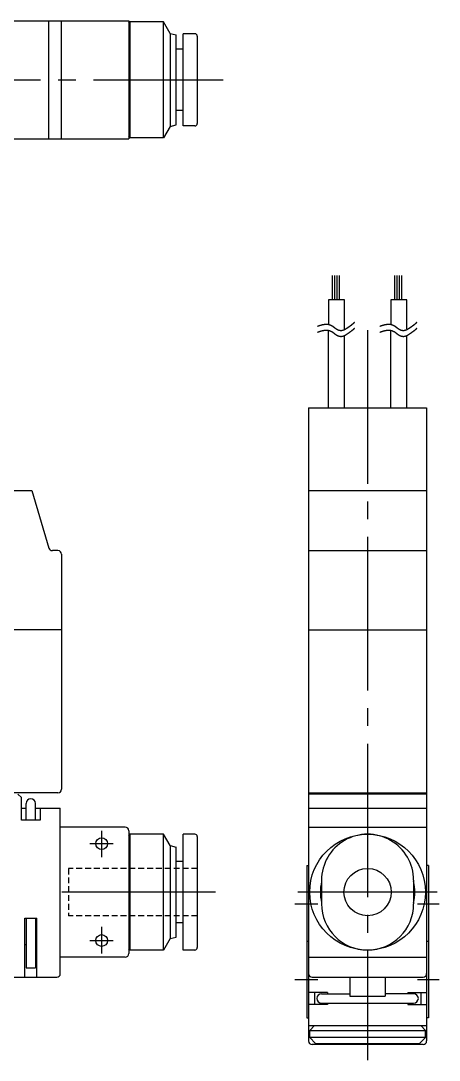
# Model space of a CAD drawing. Extents: x 47 to 197, y 151 to 269.
# Drawn here: x 161.7 to 197.1, y 180.6 to 268.6 of the extents above; entities that cross this region are included whole.
import ezdxf

# ---------------------------------------------------------------- set-up
doc = ezdxf.new("R2010")
doc.units = 0
doc.linetypes.add('CENTER', pattern=[17.5, 13, -1.5, 1.5, -1.5])
doc.linetypes.add('DASHED', pattern=[0.75, 0.5, -0.25])
doc.layers.get('0').update_dxf_attribs({"linetype": 'CONTINUOUS'})
doc.layers.add('CENTER', color=1, linetype='CENTER')

msp = doc.modelspace()

# ---------------------------------------------------------------- linework, layer by layer
at = {"color": 7, "linetype": 'CONTINUOUS'}
for p, q in [((101.12, 268.606), (170.82, 268.606)), ((164.057, 258.606), (164.057, 268.606)), ((165.12, 258.606), (165.12, 268.606)), ((170.82, 268.606), (170.82, 258.606)), ((170.82, 268.406), (170.92, 268.506)), ((173.762, 268.506), (170.92, 268.506)), ((170.92, 268.506), (170.92, 258.706)), ((174.32, 267.54), (173.762, 268.506)), ((173.762, 258.706), (173.762, 268.506)), ((174.32, 267.54), (174.82, 267.406)), ((174.32, 267.54), (174.32, 259.672)), ((175.42, 259.706), (175.42, 267.506)), ((176.42, 267.506), (175.42, 267.506)), ((174.82, 259.806), (174.82, 267.406)), ((176.62, 267.306), (176.62, 259.906)), ((175.42, 266.206), (174.82, 266.206)), ((175.42, 261.006), (174.82, 261.006)), ((174.32, 259.672), (173.762, 258.706)), ((174.32, 259.672), (174.82, 259.806)), ((176.42, 259.706), (175.42, 259.706)), ((170.92, 258.706), (170.82, 258.806)), ((173.762, 258.706), (170.92, 258.706)), ((101.12, 258.606), (170.82, 258.606)), ((188.063, 244.995), (188.063, 247.05)), ((188.263, 244.995), (188.263, 247.05)), ((188.463, 244.995), (188.463, 247.05)), ((188.663, 244.995), (188.663, 247.05)), ((193.343, 244.995), (193.343, 247.05)), ((193.543, 244.995), (193.543, 247.05)), ((193.743, 244.995), (193.743, 247.05)), ((193.943, 244.995), (193.943, 247.05)), ((189.076, 244.995), (187.726, 244.995)), ((187.726, 244.995), (187.726, 242.887)), ((189.076, 242.53), (189.076, 244.995)), ((194.356, 244.995), (193.006, 244.995)), ((193.006, 244.995), (193.006, 242.887)), ((194.356, 242.53), (194.356, 244.995)), ((187.726, 235.86), (187.726, 242.382)), ((189.076, 235.86), (189.076, 241.944)), ((193.006, 235.86), (193.006, 242.382)), ((194.356, 235.86), (194.356, 241.944)), ((186.041, 235.86), (196.041, 235.86)), ((186.041, 235.86), (186.041, 182.26)), ((196.041, 235.86), (196.041, 182.26)), ((154.62, 228.86), (162.62, 228.86)), ((162.62, 228.86), (164.057, 223.975)), ((186.041, 228.86), (196.041, 228.86)), ((164.82, 223.76), (164.344, 223.76)), ((165.12, 223.46), (165.12, 203.56)), ((186.041, 223.76), (196.041, 223.76)), ((165.12, 217.06), (137.12, 217.06)), ((186.041, 217.06), (196.041, 217.06)), ((164.82, 203.26), (148.62, 203.26)), ((186.041, 203.26), (196.041, 203.26)), ((161.42, 203.16), (161.72, 202.86)), ((161.72, 200.96), (161.72, 202.86)), ((162.12, 200.96), (162.12, 202.36)), ((162.92, 200.96), (162.92, 202.36)), ((196.041, 203.16), (186.041, 203.16)), ((161.72, 201.96), (162.12, 201.96)), ((162.92, 201.96), (165.02, 201.96)), ((163.32, 201.96), (163.32, 200.96)), ((165.02, 187.96), (165.02, 201.96)), ((186.041, 201.96), (196.041, 201.96)), ((163.32, 200.96), (161.72, 200.96)), ((170.52, 200.36), (165.02, 200.36)), ((170.82, 200.06), (170.82, 189.66)), ((170.82, 199.66), (170.92, 199.76)), ((173.762, 199.76), (170.92, 199.76)), ((170.92, 199.76), (170.92, 189.96)), ((174.32, 198.794), (173.762, 199.76)), ((173.762, 189.96), (173.762, 199.76)), ((175.42, 189.96), (175.42, 199.76)), ((176.42, 199.76), (175.42, 199.76)), ((186.041, 200.36), (196.041, 200.36)), ((176.62, 199.56), (176.62, 190.16)), ((174.32, 198.794), (174.82, 198.66)), ((174.32, 198.794), (174.32, 190.926)), ((174.82, 191.06), (174.82, 198.66)), ((175.42, 197.46), (174.82, 197.46)), ((185.891, 197.11), (185.891, 184.21)), ((185.891, 197.11), (186.041, 197.11)), ((196.191, 197.11), (196.041, 197.11)), ((196.191, 197.11), (196.191, 184.21)), ((187.141, 195.86), (187.141, 193.86)), ((194.941, 195.86), (194.941, 193.86)), ((162.02, 187.66), (162.02, 192.66)), ((162.02, 192.66), (163.02, 192.66)), ((162.12, 192.66), (162.12, 188.46)), ((162.92, 192.66), (162.92, 188.46)), ((163.02, 187.66), (163.02, 192.66)), ((175.42, 192.26), (174.82, 192.26)), ((174.32, 190.926), (173.762, 189.96)), ((174.32, 190.926), (174.82, 191.06)), ((162.02, 190.412), (162.12, 190.412)), ((162.92, 190.412), (163.02, 190.412)), ((170.92, 189.96), (170.82, 190.06)), ((185.891, 190.71), (186.041, 190.71)), ((196.041, 190.71), (196.191, 190.71)), ((170.52, 189.36), (165.02, 189.36)), ((173.762, 189.96), (170.92, 189.96)), ((176.42, 189.96), (175.42, 189.96)), ((186.041, 189.36), (196.041, 189.36)), ((162.12, 188.46), (162.92, 188.46)), ((160.544, 187.66), (164.72, 187.66)), ((186.341, 187.66), (195.741, 187.66)), ((189.541, 187.66), (189.541, 186.06)), ((192.541, 187.66), (192.541, 186.06)), ((187.641, 186.36), (186.041, 186.36)), ((186.541, 186.36), (186.541, 185.36)), ((187.141, 186.26), (189.541, 186.26)), ((187.641, 186.36), (187.641, 186.26)), ((189.541, 186.06), (192.541, 186.06)), ((194.941, 186.26), (192.541, 186.26)), ((194.441, 186.36), (196.041, 186.36)), ((194.441, 186.36), (194.441, 186.26)), ((195.541, 186.36), (195.541, 185.36)), ((187.641, 185.36), (186.041, 185.36)), ((187.141, 185.46), (194.941, 185.46)), ((187.641, 185.46), (187.641, 185.36)), ((194.441, 185.46), (194.441, 185.36)), ((194.441, 185.36), (196.041, 185.36)), ((185.891, 184.21), (186.041, 184.21)), ((196.191, 184.21), (196.041, 184.21)), ((186.041, 183.56), (196.041, 183.56)), ((186.541, 183.56), (186.141, 183.16)), ((186.141, 183.16), (195.941, 183.16)), ((186.141, 182.56), (186.141, 183.16)), ((195.541, 183.56), (195.941, 183.16)), ((195.941, 182.56), (195.941, 183.16)), ((186.141, 182.56), (186.641, 182.06)), ((195.941, 182.56), (186.141, 182.56)), ((195.441, 182.06), (195.941, 182.56)), ((195.741, 181.96), (186.341, 181.96)), ((186.641, 182.06), (195.441, 182.06))]:
    msp.add_line(p, q, dxfattribs=at)
at = {"color": 3, "linetype": 'DASHED'}
for p, q in [((165.72, 196.86), (165.72, 192.86)), ((176.62, 196.86), (165.72, 196.86)), ((176.62, 192.86), (165.72, 192.86))]:
    msp.add_line(p, q, dxfattribs=at)
at = {"color": 3}
for points in [[(189.921, 243.075, 0), (189.913, 243.067, 0), (189.906, 243.059, 0), (189.898, 243.051, 0), (189.89, 243.043, 0), (189.883, 243.036, 0), (189.875, 243.028, 0), (189.867, 243.02, 0), (189.859, 243.013, 0), (189.851, 243.005, 0), (189.843, 242.998, 0), (189.836, 242.99, 0), (189.828, 242.983, 0), (189.82, 242.975, 0), (189.812, 242.968, 0), (189.803, 242.961, 0), (189.795, 242.954, 0), (189.787, 242.946, 0), (189.779, 242.939, 0), (189.771, 242.932, 0), (189.763, 242.925, 0), (189.754, 242.918, 0), (189.746, 242.911, 0), (189.738, 242.904, 0), (189.729, 242.897, 0), (189.721, 242.89, 0), (189.713, 242.883, 0), (189.704, 242.876, 0), (189.696, 242.869, 0), (189.687, 242.862, 0), (189.679, 242.856, 0), (189.67, 242.849, 0), (189.662, 242.842, 0), (189.653, 242.835, 0), (189.645, 242.829, 0), (189.636, 242.822, 0), (189.627, 242.815, 0), (189.619, 242.809, 0), (189.61, 242.802, 0), (189.601, 242.795, 0), (189.592, 242.789, 0), (189.584, 242.782, 0), (189.575, 242.776, 0), (189.566, 242.769, 0), (189.557, 242.763, 0), (189.548, 242.756, 0), (189.539, 242.75, 0), (189.53, 242.743, 0), (189.521, 242.737, 0), (189.512, 242.73, 0), (189.503, 242.724, 0), (189.494, 242.717, 0), (189.485, 242.711, 0), (189.476, 242.705, 0), (189.467, 242.698, 0), (189.458, 242.692, 0), (189.449, 242.685, 0), (189.44, 242.679, 0), (189.431, 242.673, 0), (189.422, 242.666, 0), (189.413, 242.66, 0), (189.403, 242.654, 0), (189.394, 242.647, 0), (189.385, 242.641, 0), (189.376, 242.634, 0), (189.366, 242.628, 0), (189.357, 242.622, 0), (189.348, 242.615, 0), (189.339, 242.609, 0), (189.329, 242.603, 0), (189.32, 242.596, 0), (189.311, 242.59, 0), (189.301, 242.584, 0), (189.292, 242.577, 0), (189.282, 242.571, 0), (189.273, 242.565, 0), (189.263, 242.558, 0), (189.254, 242.552, 0), (189.245, 242.546, 0), (189.235, 242.54, 0), (189.225, 242.534, 0), (189.216, 242.528, 0), (189.206, 242.522, 0), (189.197, 242.516, 0), (189.187, 242.51, 0), (189.177, 242.504, 0), (189.168, 242.498, 0), (189.158, 242.493, 0), (189.148, 242.487, 0), (189.139, 242.482, 0), (189.129, 242.476, 0), (189.119, 242.471, 0), (189.109, 242.466, 0), (189.099, 242.46, 0), (189.089, 242.455, 0), (189.079, 242.451, 0), (189.069, 242.446, 0), (189.059, 242.441, 0), (189.049, 242.437, 0), (189.039, 242.432, 0), (189.029, 242.428, 0), (189.019, 242.424, 0), (189.009, 242.42, 0), (188.999, 242.416, 0), (188.989, 242.412, 0), (188.978, 242.409, 0), (188.968, 242.405, 0), (188.958, 242.402, 0), (188.947, 242.399, 0), (188.937, 242.396, 0), (188.926, 242.393, 0), (188.916, 242.391, 0), (188.905, 242.388, 0), (188.895, 242.386, 0), (188.884, 242.384, 0), (188.873, 242.383, 0), (188.863, 242.381, 0), (188.852, 242.38, 0), (188.841, 242.378, 0), (188.83, 242.378, 0), (188.819, 242.377, 0), (188.808, 242.376, 0), (188.797, 242.376, 0), (188.786, 242.376, 0), (188.775, 242.376, 0), (188.764, 242.376, 0), (188.753, 242.377, 0), (188.742, 242.378, 0), (188.731, 242.379, 0), (188.72, 242.38, 0), (188.709, 242.381, 0), (188.698, 242.383, 0), (188.687, 242.384, 0), (188.676, 242.386, 0), (188.665, 242.389, 0), (188.654, 242.391, 0), (188.643, 242.393, 0), (188.633, 242.396, 0), (188.622, 242.399, 0), (188.611, 242.402, 0), (188.601, 242.405, 0), (188.59, 242.408, 0), (188.58, 242.412, 0), (188.569, 242.416, 0), (188.559, 242.42, 0), (188.549, 242.424, 0), (188.539, 242.428, 0), (188.529, 242.432, 0), (188.519, 242.437, 0), (188.509, 242.442, 0), (188.5, 242.446, 0), (188.49, 242.451, 0), (188.48, 242.456, 0), (188.471, 242.462, 0), (188.461, 242.467, 0), (188.452, 242.473, 0), (188.443, 242.478, 0), (188.433, 242.484, 0), (188.424, 242.49, 0), (188.415, 242.495, 0), (188.406, 242.501, 0), (188.397, 242.508, 0), (188.388, 242.514, 0), (188.379, 242.52, 0), (188.37, 242.526, 0), (188.361, 242.533, 0), (188.352, 242.539, 0), (188.343, 242.545, 0), (188.334, 242.552, 0), (188.325, 242.559, 0), (188.317, 242.565, 0), (188.308, 242.572, 0), (188.299, 242.579, 0), (188.29, 242.585, 0), (188.282, 242.592, 0), (188.273, 242.599, 0), (188.264, 242.606, 0), (188.255, 242.613, 0), (188.247, 242.619, 0), (188.238, 242.626, 0), (188.229, 242.633, 0), (188.22, 242.64, 0), (188.212, 242.647, 0), (188.203, 242.653, 0), (188.194, 242.66, 0), (188.185, 242.667, 0), (188.176, 242.674, 0), (188.167, 242.68, 0), (188.158, 242.687, 0), (188.149, 242.693, 0), (188.14, 242.7, 0), (188.131, 242.706, 0), (188.122, 242.713, 0), (188.113, 242.719, 0), (188.104, 242.725, 0), (188.095, 242.731, 0), (188.085, 242.738, 0), (188.076, 242.744, 0), (188.066, 242.749, 0), (188.057, 242.755, 0), (188.047, 242.761, 0), (188.038, 242.767, 0), (188.028, 242.772, 0), (188.019, 242.778, 0), (188.009, 242.783, 0), (187.999, 242.788, 0), (187.989, 242.794, 0), (187.98, 242.799, 0), (187.97, 242.804, 0), (187.96, 242.809, 0), (187.95, 242.813, 0), (187.94, 242.818, 0), (187.93, 242.823, 0), (187.92, 242.827, 0), (187.909, 242.831, 0), (187.899, 242.836, 0), (187.889, 242.84, 0), (187.879, 242.844, 0), (187.869, 242.847, 0), (187.858, 242.851, 0), (187.848, 242.855, 0), (187.837, 242.858, 0), (187.827, 242.862, 0), (187.817, 242.865, 0), (187.806, 242.868, 0), (187.796, 242.871, 0), (187.785, 242.874, 0), (187.774, 242.876, 0), (187.764, 242.879, 0), (187.753, 242.881, 0), (187.743, 242.884, 0), (187.732, 242.886, 0), (187.721, 242.888, 0), (187.71, 242.89, 0), (187.7, 242.891, 0), (187.689, 242.893, 0), (187.678, 242.894, 0), (187.667, 242.896, 0), (187.656, 242.897, 0), (187.646, 242.898, 0), (187.635, 242.899, 0), (187.624, 242.9, 0), (187.613, 242.9, 0), (187.602, 242.901, 0), (187.591, 242.901, 0), (187.58, 242.902, 0), (187.569, 242.902, 0), (187.558, 242.902, 0), (187.547, 242.902, 0), (187.536, 242.902, 0), (187.525, 242.902, 0), (187.514, 242.902, 0), (187.503, 242.901, 0), (187.492, 242.901, 0), (187.481, 242.9, 0), (187.47, 242.899, 0), (187.459, 242.899, 0), (187.448, 242.898, 0), (187.437, 242.897, 0), (187.426, 242.896, 0), (187.415, 242.895, 0), (187.404, 242.893, 0), (187.392, 242.892, 0), (187.381, 242.891, 0), (187.37, 242.889, 0), (187.359, 242.888, 0), (187.348, 242.886, 0), (187.337, 242.884, 0), (187.326, 242.883, 0), (187.315, 242.881, 0), (187.304, 242.879, 0), (187.293, 242.877, 0), (187.282, 242.875, 0), (187.271, 242.873, 0), (187.26, 242.871, 0), (187.249, 242.869, 0), (187.238, 242.866, 0), (187.227, 242.864, 0), (187.216, 242.862, 0), (187.205, 242.859, 0), (187.195, 242.857, 0), (187.184, 242.854, 0), (187.173, 242.852, 0), (187.162, 242.849, 0), (187.151, 242.847, 0), (187.14, 242.844, 0), (187.13, 242.841, 0), (187.119, 242.838, 0), (187.108, 242.836, 0), (187.097, 242.833, 0), (187.087, 242.83, 0), (187.076, 242.827, 0), (187.065, 242.824, 0), (187.055, 242.821, 0), (187.044, 242.818, 0), (187.034, 242.815, 0), (187.023, 242.812, 0), (187.012, 242.809, 0), (187.002, 242.806, 0), (186.991, 242.803, 0), (186.981, 242.799, 0), (186.971, 242.796, 0), (186.96, 242.793, 0), (186.95, 242.789, 0), (186.939, 242.786, 0), (186.929, 242.782, 0), (186.919, 242.779, 0), (186.908, 242.775, 0), (186.898, 242.771, 0), (186.888, 242.767, 0), (186.878, 242.764, 0), (186.867, 242.76, 0), (186.857, 242.756, 0), (186.847, 242.752, 0), (186.837, 242.748, 0), (186.827, 242.744, 0), (186.817, 242.739, 0), (186.807, 242.735, 0), (186.796, 242.731, 0), (186.786, 242.726, 0)], [(195.201, 243.075, 0), (195.193, 243.067, 0), (195.186, 243.059, 0), (195.178, 243.051, 0), (195.17, 243.043, 0), (195.163, 243.036, 0), (195.155, 243.028, 0), (195.147, 243.02, 0), (195.139, 243.013, 0), (195.131, 243.005, 0), (195.123, 242.998, 0), (195.116, 242.99, 0), (195.108, 242.983, 0), (195.1, 242.975, 0), (195.092, 242.968, 0), (195.083, 242.961, 0), (195.075, 242.954, 0), (195.067, 242.946, 0), (195.059, 242.939, 0), (195.051, 242.932, 0), (195.043, 242.925, 0), (195.034, 242.918, 0), (195.026, 242.911, 0), (195.018, 242.904, 0), (195.009, 242.897, 0), (195.001, 242.89, 0), (194.993, 242.883, 0), (194.984, 242.876, 0), (194.976, 242.869, 0), (194.967, 242.862, 0), (194.959, 242.856, 0), (194.95, 242.849, 0), (194.942, 242.842, 0), (194.933, 242.835, 0), (194.925, 242.829, 0), (194.916, 242.822, 0), (194.907, 242.815, 0), (194.899, 242.809, 0), (194.89, 242.802, 0), (194.881, 242.795, 0), (194.872, 242.789, 0), (194.864, 242.782, 0), (194.855, 242.776, 0), (194.846, 242.769, 0), (194.837, 242.763, 0), (194.828, 242.756, 0), (194.819, 242.75, 0), (194.81, 242.743, 0), (194.801, 242.737, 0), (194.792, 242.73, 0), (194.783, 242.724, 0), (194.774, 242.717, 0), (194.765, 242.711, 0), (194.756, 242.705, 0), (194.747, 242.698, 0), (194.738, 242.692, 0), (194.729, 242.685, 0), (194.72, 242.679, 0), (194.711, 242.673, 0), (194.702, 242.666, 0), (194.693, 242.66, 0), (194.683, 242.654, 0), (194.674, 242.647, 0), (194.665, 242.641, 0), (194.656, 242.634, 0), (194.646, 242.628, 0), (194.637, 242.622, 0), (194.628, 242.615, 0), (194.619, 242.609, 0), (194.609, 242.603, 0), (194.6, 242.596, 0), (194.591, 242.59, 0), (194.581, 242.584, 0), (194.572, 242.577, 0), (194.562, 242.571, 0), (194.553, 242.565, 0), (194.543, 242.558, 0), (194.534, 242.552, 0), (194.525, 242.546, 0), (194.515, 242.54, 0), (194.505, 242.534, 0), (194.496, 242.528, 0), (194.486, 242.522, 0), (194.477, 242.516, 0), (194.467, 242.51, 0), (194.457, 242.504, 0), (194.448, 242.498, 0), (194.438, 242.493, 0), (194.428, 242.487, 0), (194.419, 242.482, 0), (194.409, 242.476, 0), (194.399, 242.471, 0), (194.389, 242.466, 0), (194.379, 242.46, 0), (194.369, 242.455, 0), (194.359, 242.451, 0), (194.349, 242.446, 0), (194.339, 242.441, 0), (194.329, 242.437, 0), (194.319, 242.432, 0), (194.309, 242.428, 0), (194.299, 242.424, 0), (194.289, 242.42, 0), (194.279, 242.416, 0), (194.269, 242.412, 0), (194.258, 242.409, 0), (194.248, 242.405, 0), (194.238, 242.402, 0), (194.227, 242.399, 0), (194.217, 242.396, 0), (194.206, 242.393, 0), (194.196, 242.391, 0), (194.185, 242.388, 0), (194.175, 242.386, 0), (194.164, 242.384, 0), (194.153, 242.383, 0), (194.143, 242.381, 0), (194.132, 242.38, 0), (194.121, 242.378, 0), (194.11, 242.378, 0), (194.099, 242.377, 0), (194.088, 242.376, 0), (194.077, 242.376, 0), (194.066, 242.376, 0), (194.055, 242.376, 0), (194.044, 242.376, 0), (194.033, 242.377, 0), (194.022, 242.378, 0), (194.011, 242.379, 0), (194, 242.38, 0), (193.989, 242.381, 0), (193.978, 242.383, 0), (193.967, 242.384, 0), (193.956, 242.386, 0), (193.945, 242.389, 0), (193.934, 242.391, 0), (193.923, 242.393, 0), (193.913, 242.396, 0), (193.902, 242.399, 0), (193.891, 242.402, 0), (193.881, 242.405, 0), (193.87, 242.408, 0), (193.86, 242.412, 0), (193.849, 242.416, 0), (193.839, 242.42, 0), (193.829, 242.424, 0), (193.819, 242.428, 0), (193.809, 242.432, 0), (193.799, 242.437, 0), (193.789, 242.442, 0), (193.78, 242.446, 0), (193.77, 242.451, 0), (193.76, 242.456, 0), (193.751, 242.462, 0), (193.741, 242.467, 0), (193.732, 242.473, 0), (193.723, 242.478, 0), (193.713, 242.484, 0), (193.704, 242.49, 0), (193.695, 242.495, 0), (193.686, 242.501, 0), (193.677, 242.508, 0), (193.668, 242.514, 0), (193.659, 242.52, 0), (193.65, 242.526, 0), (193.641, 242.533, 0), (193.632, 242.539, 0), (193.623, 242.545, 0), (193.614, 242.552, 0), (193.605, 242.559, 0), (193.597, 242.565, 0), (193.588, 242.572, 0), (193.579, 242.579, 0), (193.57, 242.585, 0), (193.562, 242.592, 0), (193.553, 242.599, 0), (193.544, 242.606, 0), (193.535, 242.613, 0), (193.527, 242.619, 0), (193.518, 242.626, 0), (193.509, 242.633, 0), (193.5, 242.64, 0), (193.492, 242.647, 0), (193.483, 242.653, 0), (193.474, 242.66, 0), (193.465, 242.667, 0), (193.456, 242.674, 0), (193.447, 242.68, 0), (193.438, 242.687, 0), (193.429, 242.693, 0), (193.42, 242.7, 0), (193.411, 242.706, 0), (193.402, 242.713, 0), (193.393, 242.719, 0), (193.384, 242.725, 0), (193.375, 242.731, 0), (193.365, 242.738, 0), (193.356, 242.744, 0), (193.346, 242.749, 0), (193.337, 242.755, 0), (193.327, 242.761, 0), (193.318, 242.767, 0), (193.308, 242.772, 0), (193.299, 242.778, 0), (193.289, 242.783, 0), (193.279, 242.788, 0), (193.269, 242.794, 0), (193.26, 242.799, 0), (193.25, 242.804, 0), (193.24, 242.809, 0), (193.23, 242.813, 0), (193.22, 242.818, 0), (193.21, 242.823, 0), (193.2, 242.827, 0), (193.189, 242.831, 0), (193.179, 242.836, 0), (193.169, 242.84, 0), (193.159, 242.844, 0), (193.149, 242.847, 0), (193.138, 242.851, 0), (193.128, 242.855, 0), (193.117, 242.858, 0), (193.107, 242.862, 0), (193.097, 242.865, 0), (193.086, 242.868, 0), (193.076, 242.871, 0), (193.065, 242.874, 0), (193.054, 242.876, 0), (193.044, 242.879, 0), (193.033, 242.881, 0), (193.023, 242.884, 0), (193.012, 242.886, 0), (193.001, 242.888, 0), (192.99, 242.89, 0), (192.98, 242.891, 0), (192.969, 242.893, 0), (192.958, 242.894, 0), (192.947, 242.896, 0), (192.936, 242.897, 0), (192.926, 242.898, 0), (192.915, 242.899, 0), (192.904, 242.9, 0), (192.893, 242.9, 0), (192.882, 242.901, 0), (192.871, 242.901, 0), (192.86, 242.902, 0), (192.849, 242.902, 0), (192.838, 242.902, 0), (192.827, 242.902, 0), (192.816, 242.902, 0), (192.805, 242.902, 0), (192.794, 242.902, 0), (192.783, 242.901, 0), (192.772, 242.901, 0), (192.761, 242.9, 0), (192.75, 242.899, 0), (192.739, 242.899, 0), (192.728, 242.898, 0), (192.717, 242.897, 0), (192.706, 242.896, 0), (192.695, 242.895, 0), (192.684, 242.893, 0), (192.672, 242.892, 0), (192.661, 242.891, 0), (192.65, 242.889, 0), (192.639, 242.888, 0), (192.628, 242.886, 0), (192.617, 242.884, 0), (192.606, 242.883, 0), (192.595, 242.881, 0), (192.584, 242.879, 0), (192.573, 242.877, 0), (192.562, 242.875, 0), (192.551, 242.873, 0), (192.54, 242.871, 0), (192.529, 242.869, 0), (192.518, 242.866, 0), (192.507, 242.864, 0), (192.496, 242.862, 0), (192.485, 242.859, 0), (192.474, 242.857, 0), (192.464, 242.854, 0), (192.453, 242.852, 0), (192.442, 242.849, 0), (192.431, 242.847, 0), (192.42, 242.844, 0), (192.41, 242.841, 0), (192.399, 242.838, 0), (192.388, 242.836, 0), (192.377, 242.833, 0), (192.367, 242.83, 0), (192.356, 242.827, 0), (192.345, 242.824, 0), (192.335, 242.821, 0), (192.324, 242.818, 0), (192.314, 242.815, 0), (192.303, 242.812, 0), (192.292, 242.809, 0), (192.282, 242.806, 0), (192.271, 242.803, 0), (192.261, 242.799, 0), (192.251, 242.796, 0), (192.24, 242.793, 0), (192.23, 242.789, 0), (192.219, 242.786, 0), (192.209, 242.782, 0), (192.199, 242.779, 0), (192.188, 242.775, 0), (192.178, 242.771, 0), (192.168, 242.767, 0), (192.158, 242.764, 0), (192.147, 242.76, 0), (192.137, 242.756, 0), (192.127, 242.752, 0), (192.117, 242.748, 0), (192.107, 242.744, 0), (192.097, 242.739, 0), (192.087, 242.735, 0), (192.076, 242.731, 0), (192.066, 242.726, 0)], [(189.921, 242.569, 0), (189.913, 242.562, 0), (189.906, 242.554, 0), (189.898, 242.546, 0), (189.89, 242.538, 0), (189.883, 242.53, 0), (189.875, 242.523, 0), (189.867, 242.515, 0), (189.859, 242.508, 0), (189.851, 242.5, 0), (189.843, 242.493, 0), (189.836, 242.485, 0), (189.828, 242.478, 0), (189.82, 242.47, 0), (189.812, 242.463, 0), (189.803, 242.456, 0), (189.795, 242.448, 0), (189.787, 242.441, 0), (189.779, 242.434, 0), (189.771, 242.427, 0), (189.763, 242.42, 0), (189.754, 242.413, 0), (189.746, 242.406, 0), (189.738, 242.399, 0), (189.729, 242.392, 0), (189.721, 242.385, 0), (189.713, 242.378, 0), (189.704, 242.371, 0), (189.696, 242.364, 0), (189.687, 242.357, 0), (189.679, 242.35, 0), (189.67, 242.344, 0), (189.662, 242.337, 0), (189.653, 242.33, 0), (189.645, 242.323, 0), (189.636, 242.317, 0), (189.627, 242.31, 0), (189.619, 242.303, 0), (189.61, 242.297, 0), (189.601, 242.29, 0), (189.592, 242.284, 0), (189.584, 242.277, 0), (189.575, 242.27, 0), (189.566, 242.264, 0), (189.557, 242.257, 0), (189.548, 242.251, 0), (189.539, 242.244, 0), (189.53, 242.238, 0), (189.521, 242.231, 0), (189.512, 242.225, 0), (189.503, 242.219, 0), (189.494, 242.212, 0), (189.485, 242.206, 0), (189.476, 242.199, 0), (189.467, 242.193, 0), (189.458, 242.187, 0), (189.449, 242.18, 0), (189.44, 242.174, 0), (189.431, 242.167, 0), (189.422, 242.161, 0), (189.413, 242.155, 0), (189.403, 242.148, 0), (189.394, 242.142, 0), (189.385, 242.136, 0), (189.376, 242.129, 0), (189.366, 242.123, 0), (189.357, 242.117, 0), (189.348, 242.11, 0), (189.339, 242.104, 0), (189.329, 242.097, 0), (189.32, 242.091, 0), (189.311, 242.085, 0), (189.301, 242.078, 0), (189.292, 242.072, 0), (189.282, 242.066, 0), (189.273, 242.059, 0), (189.263, 242.053, 0), (189.254, 242.047, 0), (189.245, 242.041, 0), (189.235, 242.035, 0), (189.225, 242.028, 0), (189.216, 242.022, 0), (189.206, 242.016, 0), (189.197, 242.01, 0), (189.187, 242.005, 0), (189.177, 241.999, 0), (189.168, 241.993, 0), (189.158, 241.987, 0), (189.148, 241.982, 0), (189.139, 241.976, 0), (189.129, 241.971, 0), (189.119, 241.966, 0), (189.109, 241.96, 0), (189.099, 241.955, 0), (189.089, 241.95, 0), (189.079, 241.945, 0), (189.069, 241.941, 0), (189.059, 241.936, 0), (189.049, 241.931, 0), (189.039, 241.927, 0), (189.029, 241.923, 0), (189.019, 241.918, 0), (189.009, 241.914, 0), (188.999, 241.911, 0), (188.989, 241.907, 0), (188.978, 241.903, 0), (188.968, 241.9, 0), (188.958, 241.897, 0), (188.947, 241.894, 0), (188.937, 241.891, 0), (188.926, 241.888, 0), (188.916, 241.886, 0), (188.905, 241.883, 0), (188.895, 241.881, 0), (188.884, 241.879, 0), (188.873, 241.877, 0), (188.863, 241.876, 0), (188.852, 241.874, 0), (188.841, 241.873, 0), (188.83, 241.872, 0), (188.819, 241.872, 0), (188.808, 241.871, 0), (188.797, 241.871, 0), (188.786, 241.871, 0), (188.775, 241.871, 0), (188.764, 241.871, 0), (188.753, 241.872, 0), (188.742, 241.873, 0), (188.731, 241.874, 0), (188.72, 241.875, 0), (188.709, 241.876, 0), (188.698, 241.878, 0), (188.687, 241.879, 0), (188.676, 241.881, 0), (188.665, 241.883, 0), (188.654, 241.886, 0), (188.643, 241.888, 0), (188.633, 241.891, 0), (188.622, 241.894, 0), (188.611, 241.897, 0), (188.601, 241.9, 0), (188.59, 241.903, 0), (188.58, 241.907, 0), (188.569, 241.911, 0), (188.559, 241.914, 0), (188.549, 241.919, 0), (188.539, 241.923, 0), (188.529, 241.927, 0), (188.519, 241.932, 0), (188.509, 241.936, 0), (188.5, 241.941, 0), (188.49, 241.946, 0), (188.48, 241.951, 0), (188.471, 241.957, 0), (188.461, 241.962, 0), (188.452, 241.967, 0), (188.443, 241.973, 0), (188.433, 241.979, 0), (188.424, 241.984, 0), (188.415, 241.99, 0), (188.406, 241.996, 0), (188.397, 242.002, 0), (188.388, 242.008, 0), (188.379, 242.015, 0), (188.37, 242.021, 0), (188.361, 242.027, 0), (188.352, 242.034, 0), (188.343, 242.04, 0), (188.334, 242.047, 0), (188.325, 242.053, 0), (188.317, 242.06, 0), (188.308, 242.067, 0), (188.299, 242.073, 0), (188.29, 242.08, 0), (188.282, 242.087, 0), (188.273, 242.094, 0), (188.264, 242.101, 0), (188.255, 242.107, 0), (188.247, 242.114, 0), (188.238, 242.121, 0), (188.229, 242.128, 0), (188.22, 242.135, 0), (188.212, 242.141, 0), (188.203, 242.148, 0), (188.194, 242.155, 0), (188.185, 242.162, 0), (188.176, 242.168, 0), (188.167, 242.175, 0), (188.158, 242.182, 0), (188.149, 242.188, 0), (188.14, 242.195, 0), (188.131, 242.201, 0), (188.122, 242.208, 0), (188.113, 242.214, 0), (188.104, 242.22, 0), (188.095, 242.226, 0), (188.085, 242.232, 0), (188.076, 242.238, 0), (188.066, 242.244, 0), (188.057, 242.25, 0), (188.047, 242.256, 0), (188.038, 242.262, 0), (188.028, 242.267, 0), (188.019, 242.273, 0), (188.009, 242.278, 0), (187.999, 242.283, 0), (187.989, 242.288, 0), (187.98, 242.293, 0), (187.97, 242.298, 0), (187.96, 242.303, 0), (187.95, 242.308, 0), (187.94, 242.313, 0), (187.93, 242.317, 0), (187.92, 242.322, 0), (187.909, 242.326, 0), (187.899, 242.33, 0), (187.889, 242.334, 0), (187.879, 242.338, 0), (187.869, 242.342, 0), (187.858, 242.346, 0), (187.848, 242.35, 0), (187.837, 242.353, 0), (187.827, 242.356, 0), (187.817, 242.36, 0), (187.806, 242.363, 0), (187.796, 242.366, 0), (187.785, 242.369, 0), (187.774, 242.371, 0), (187.764, 242.374, 0), (187.753, 242.376, 0), (187.743, 242.378, 0), (187.732, 242.381, 0), (187.721, 242.383, 0), (187.71, 242.384, 0), (187.7, 242.386, 0), (187.689, 242.388, 0), (187.678, 242.389, 0), (187.667, 242.39, 0), (187.656, 242.392, 0), (187.646, 242.393, 0), (187.635, 242.394, 0), (187.624, 242.394, 0), (187.613, 242.395, 0), (187.602, 242.396, 0), (187.591, 242.396, 0), (187.58, 242.397, 0), (187.569, 242.397, 0), (187.558, 242.397, 0), (187.547, 242.397, 0), (187.536, 242.397, 0), (187.525, 242.397, 0), (187.514, 242.396, 0), (187.503, 242.396, 0), (187.492, 242.395, 0), (187.481, 242.395, 0), (187.47, 242.394, 0), (187.459, 242.393, 0), (187.448, 242.392, 0), (187.437, 242.392, 0), (187.426, 242.39, 0), (187.415, 242.389, 0), (187.404, 242.388, 0), (187.392, 242.387, 0), (187.381, 242.385, 0), (187.37, 242.384, 0), (187.359, 242.382, 0), (187.348, 242.381, 0), (187.337, 242.379, 0), (187.326, 242.377, 0), (187.315, 242.376, 0), (187.304, 242.374, 0), (187.293, 242.372, 0), (187.282, 242.37, 0), (187.271, 242.368, 0), (187.26, 242.366, 0), (187.249, 242.363, 0), (187.238, 242.361, 0), (187.227, 242.359, 0), (187.216, 242.356, 0), (187.205, 242.354, 0), (187.195, 242.352, 0), (187.184, 242.349, 0), (187.173, 242.347, 0), (187.162, 242.344, 0), (187.151, 242.341, 0), (187.14, 242.339, 0), (187.13, 242.336, 0), (187.119, 242.333, 0), (187.108, 242.331, 0), (187.097, 242.328, 0), (187.087, 242.325, 0), (187.076, 242.322, 0), (187.065, 242.319, 0), (187.055, 242.316, 0), (187.044, 242.313, 0), (187.034, 242.31, 0), (187.023, 242.307, 0), (187.012, 242.304, 0), (187.002, 242.301, 0), (186.991, 242.297, 0), (186.981, 242.294, 0), (186.971, 242.291, 0), (186.96, 242.287, 0), (186.95, 242.284, 0), (186.939, 242.28, 0), (186.929, 242.277, 0), (186.919, 242.273, 0), (186.908, 242.27, 0), (186.898, 242.266, 0), (186.888, 242.262, 0), (186.878, 242.258, 0), (186.867, 242.255, 0), (186.857, 242.251, 0), (186.847, 242.247, 0), (186.837, 242.243, 0), (186.827, 242.238, 0), (186.817, 242.234, 0), (186.807, 242.23, 0), (186.796, 242.226, 0), (186.786, 242.221, 0)], [(195.201, 242.569, 0), (195.193, 242.562, 0), (195.186, 242.554, 0), (195.178, 242.546, 0), (195.17, 242.538, 0), (195.163, 242.53, 0), (195.155, 242.523, 0), (195.147, 242.515, 0), (195.139, 242.508, 0), (195.131, 242.5, 0), (195.123, 242.493, 0), (195.116, 242.485, 0), (195.108, 242.478, 0), (195.1, 242.47, 0), (195.092, 242.463, 0), (195.083, 242.456, 0), (195.075, 242.448, 0), (195.067, 242.441, 0), (195.059, 242.434, 0), (195.051, 242.427, 0), (195.043, 242.42, 0), (195.034, 242.413, 0), (195.026, 242.406, 0), (195.018, 242.399, 0), (195.009, 242.392, 0), (195.001, 242.385, 0), (194.993, 242.378, 0), (194.984, 242.371, 0), (194.976, 242.364, 0), (194.967, 242.357, 0), (194.959, 242.35, 0), (194.95, 242.344, 0), (194.942, 242.337, 0), (194.933, 242.33, 0), (194.925, 242.323, 0), (194.916, 242.317, 0), (194.907, 242.31, 0), (194.899, 242.303, 0), (194.89, 242.297, 0), (194.881, 242.29, 0), (194.872, 242.284, 0), (194.864, 242.277, 0), (194.855, 242.27, 0), (194.846, 242.264, 0), (194.837, 242.257, 0), (194.828, 242.251, 0), (194.819, 242.244, 0), (194.81, 242.238, 0), (194.801, 242.231, 0), (194.792, 242.225, 0), (194.783, 242.219, 0), (194.774, 242.212, 0), (194.765, 242.206, 0), (194.756, 242.199, 0), (194.747, 242.193, 0), (194.738, 242.187, 0), (194.729, 242.18, 0), (194.72, 242.174, 0), (194.711, 242.167, 0), (194.702, 242.161, 0), (194.693, 242.155, 0), (194.683, 242.148, 0), (194.674, 242.142, 0), (194.665, 242.136, 0), (194.656, 242.129, 0), (194.646, 242.123, 0), (194.637, 242.117, 0), (194.628, 242.11, 0), (194.619, 242.104, 0), (194.609, 242.097, 0), (194.6, 242.091, 0), (194.591, 242.085, 0), (194.581, 242.078, 0), (194.572, 242.072, 0), (194.562, 242.066, 0), (194.553, 242.059, 0), (194.543, 242.053, 0), (194.534, 242.047, 0), (194.525, 242.041, 0), (194.515, 242.035, 0), (194.505, 242.028, 0), (194.496, 242.022, 0), (194.486, 242.016, 0), (194.477, 242.01, 0), (194.467, 242.005, 0), (194.457, 241.999, 0), (194.448, 241.993, 0), (194.438, 241.987, 0), (194.428, 241.982, 0), (194.419, 241.976, 0), (194.409, 241.971, 0), (194.399, 241.966, 0), (194.389, 241.96, 0), (194.379, 241.955, 0), (194.369, 241.95, 0), (194.359, 241.945, 0), (194.349, 241.941, 0), (194.339, 241.936, 0), (194.329, 241.931, 0), (194.319, 241.927, 0), (194.309, 241.923, 0), (194.299, 241.918, 0), (194.289, 241.914, 0), (194.279, 241.911, 0), (194.269, 241.907, 0), (194.258, 241.903, 0), (194.248, 241.9, 0), (194.238, 241.897, 0), (194.227, 241.894, 0), (194.217, 241.891, 0), (194.206, 241.888, 0), (194.196, 241.886, 0), (194.185, 241.883, 0), (194.175, 241.881, 0), (194.164, 241.879, 0), (194.153, 241.877, 0), (194.143, 241.876, 0), (194.132, 241.874, 0), (194.121, 241.873, 0), (194.11, 241.872, 0), (194.099, 241.872, 0), (194.088, 241.871, 0), (194.077, 241.871, 0), (194.066, 241.871, 0), (194.055, 241.871, 0), (194.044, 241.871, 0), (194.033, 241.872, 0), (194.022, 241.873, 0), (194.011, 241.874, 0), (194, 241.875, 0), (193.989, 241.876, 0), (193.978, 241.878, 0), (193.967, 241.879, 0), (193.956, 241.881, 0), (193.945, 241.883, 0), (193.934, 241.886, 0), (193.923, 241.888, 0), (193.913, 241.891, 0), (193.902, 241.894, 0), (193.891, 241.897, 0), (193.881, 241.9, 0), (193.87, 241.903, 0), (193.86, 241.907, 0), (193.849, 241.911, 0), (193.839, 241.914, 0), (193.829, 241.919, 0), (193.819, 241.923, 0), (193.809, 241.927, 0), (193.799, 241.932, 0), (193.789, 241.936, 0), (193.78, 241.941, 0), (193.77, 241.946, 0), (193.76, 241.951, 0), (193.751, 241.957, 0), (193.741, 241.962, 0), (193.732, 241.967, 0), (193.723, 241.973, 0), (193.713, 241.979, 0), (193.704, 241.984, 0), (193.695, 241.99, 0), (193.686, 241.996, 0), (193.677, 242.002, 0), (193.668, 242.008, 0), (193.659, 242.015, 0), (193.65, 242.021, 0), (193.641, 242.027, 0), (193.632, 242.034, 0), (193.623, 242.04, 0), (193.614, 242.047, 0), (193.605, 242.053, 0), (193.597, 242.06, 0), (193.588, 242.067, 0), (193.579, 242.073, 0), (193.57, 242.08, 0), (193.562, 242.087, 0), (193.553, 242.094, 0), (193.544, 242.101, 0), (193.535, 242.107, 0), (193.527, 242.114, 0), (193.518, 242.121, 0), (193.509, 242.128, 0), (193.5, 242.135, 0), (193.492, 242.141, 0), (193.483, 242.148, 0), (193.474, 242.155, 0), (193.465, 242.162, 0), (193.456, 242.168, 0), (193.447, 242.175, 0), (193.438, 242.182, 0), (193.429, 242.188, 0), (193.42, 242.195, 0), (193.411, 242.201, 0), (193.402, 242.208, 0), (193.393, 242.214, 0), (193.384, 242.22, 0), (193.375, 242.226, 0), (193.365, 242.232, 0), (193.356, 242.238, 0), (193.346, 242.244, 0), (193.337, 242.25, 0), (193.327, 242.256, 0), (193.318, 242.262, 0), (193.308, 242.267, 0), (193.299, 242.273, 0), (193.289, 242.278, 0), (193.279, 242.283, 0), (193.269, 242.288, 0), (193.26, 242.293, 0), (193.25, 242.298, 0), (193.24, 242.303, 0), (193.23, 242.308, 0), (193.22, 242.313, 0), (193.21, 242.317, 0), (193.2, 242.322, 0), (193.189, 242.326, 0), (193.179, 242.33, 0), (193.169, 242.334, 0), (193.159, 242.338, 0), (193.149, 242.342, 0), (193.138, 242.346, 0), (193.128, 242.35, 0), (193.117, 242.353, 0), (193.107, 242.356, 0), (193.097, 242.36, 0), (193.086, 242.363, 0), (193.076, 242.366, 0), (193.065, 242.369, 0), (193.054, 242.371, 0), (193.044, 242.374, 0), (193.033, 242.376, 0), (193.023, 242.378, 0), (193.012, 242.381, 0), (193.001, 242.383, 0), (192.99, 242.384, 0), (192.98, 242.386, 0), (192.969, 242.388, 0), (192.958, 242.389, 0), (192.947, 242.39, 0), (192.936, 242.392, 0), (192.926, 242.393, 0), (192.915, 242.394, 0), (192.904, 242.394, 0), (192.893, 242.395, 0), (192.882, 242.396, 0), (192.871, 242.396, 0), (192.86, 242.397, 0), (192.849, 242.397, 0), (192.838, 242.397, 0), (192.827, 242.397, 0), (192.816, 242.397, 0), (192.805, 242.397, 0), (192.794, 242.396, 0), (192.783, 242.396, 0), (192.772, 242.395, 0), (192.761, 242.395, 0), (192.75, 242.394, 0), (192.739, 242.393, 0), (192.728, 242.392, 0), (192.717, 242.392, 0), (192.706, 242.39, 0), (192.695, 242.389, 0), (192.684, 242.388, 0), (192.672, 242.387, 0), (192.661, 242.385, 0), (192.65, 242.384, 0), (192.639, 242.382, 0), (192.628, 242.381, 0), (192.617, 242.379, 0), (192.606, 242.377, 0), (192.595, 242.376, 0), (192.584, 242.374, 0), (192.573, 242.372, 0), (192.562, 242.37, 0), (192.551, 242.368, 0), (192.54, 242.366, 0), (192.529, 242.363, 0), (192.518, 242.361, 0), (192.507, 242.359, 0), (192.496, 242.356, 0), (192.485, 242.354, 0), (192.474, 242.352, 0), (192.464, 242.349, 0), (192.453, 242.347, 0), (192.442, 242.344, 0), (192.431, 242.341, 0), (192.42, 242.339, 0), (192.41, 242.336, 0), (192.399, 242.333, 0), (192.388, 242.331, 0), (192.377, 242.328, 0), (192.367, 242.325, 0), (192.356, 242.322, 0), (192.345, 242.319, 0), (192.335, 242.316, 0), (192.324, 242.313, 0), (192.314, 242.31, 0), (192.303, 242.307, 0), (192.292, 242.304, 0), (192.282, 242.301, 0), (192.271, 242.297, 0), (192.261, 242.294, 0), (192.251, 242.291, 0), (192.24, 242.287, 0), (192.23, 242.284, 0), (192.219, 242.28, 0), (192.209, 242.277, 0), (192.199, 242.273, 0), (192.188, 242.27, 0), (192.178, 242.266, 0), (192.168, 242.262, 0), (192.158, 242.258, 0), (192.147, 242.255, 0), (192.137, 242.251, 0), (192.127, 242.247, 0), (192.117, 242.243, 0), (192.107, 242.238, 0), (192.097, 242.234, 0), (192.087, 242.23, 0), (192.076, 242.226, 0), (192.066, 242.221, 0)]]:
    msp.add_polyline3d(points, dxfattribs=at)
at = {"color": 7, "linetype": 'CONTINUOUS'}
for centre, radius in [((191.041, 194.86), 4.9), ((168.52, 198.96), 0.5), ((191.041, 194.86), 2), ((168.52, 190.76), 0.5)]:
    msp.add_circle(centre, radius, dxfattribs=at)
for centre, radius, start, end in [((176.42, 267.306), 0.2, 0, 90), ((176.42, 259.906), 0.2, 270, 0), ((164.344, 224.06), 0.3, 196.38953, 270), ((164.82, 223.46), 0.3, 0, 90), ((164.82, 203.56), 0.3, 270, 0), ((162.52, 202.36), 0.4, 0, 180), ((170.52, 200.06), 0.3, 0, 90), ((176.42, 199.56), 0.2, 0, 90), ((191.041, 195.86), 3.9, 359.99999, 180), ((191.041, 194.86), 4, 167.07062, 192.92939), ((191.041, 194.86), 4, 347.07061, 12.92938), ((191.041, 193.86), 3.9, 180, 359.99999), ((176.42, 190.16), 0.2, 270, 0), ((170.52, 189.66), 0.3, 270, 0), ((164.72, 187.96), 0.3, 270, 0), ((186.341, 187.96), 0.3, 180, 270), ((195.741, 187.96), 0.3, 270, 0), ((187.141, 185.86), 0.4, 90, 270), ((194.941, 185.86), 0.4, 270, 90), ((186.341, 182.26), 0.3, 180, 270), ((195.741, 182.26), 0.3, 270, 0)]:
    msp.add_arc(centre, radius, start, end, dxfattribs=at)
at = {"layer": 'CENTER', "color": 1, "linetype": 'CENTER'}
for p, q in [((97.829, 263.606), (178.82, 263.606)), ((191.041, 242.423), (191.041, 180.632)), ((168.52, 200.06), (168.52, 197.81)), ((167.522, 198.96), (169.493, 198.96)), ((178.155, 194.86), (165.02, 194.86)), ((196.941, 194.86), (185.141, 194.86)), ((184.871, 193.86), (186.836, 193.86)), ((195.269, 193.86), (197.109, 193.86)), ((168.52, 191.91), (168.52, 189.66)), ((167.522, 190.76), (169.493, 190.76)), ((184.871, 187.46), (186.836, 187.46)), ((195.269, 187.46), (197.109, 187.46))]:
    msp.add_line(p, q, dxfattribs=at)

doc.saveas('drawing.dxf')
